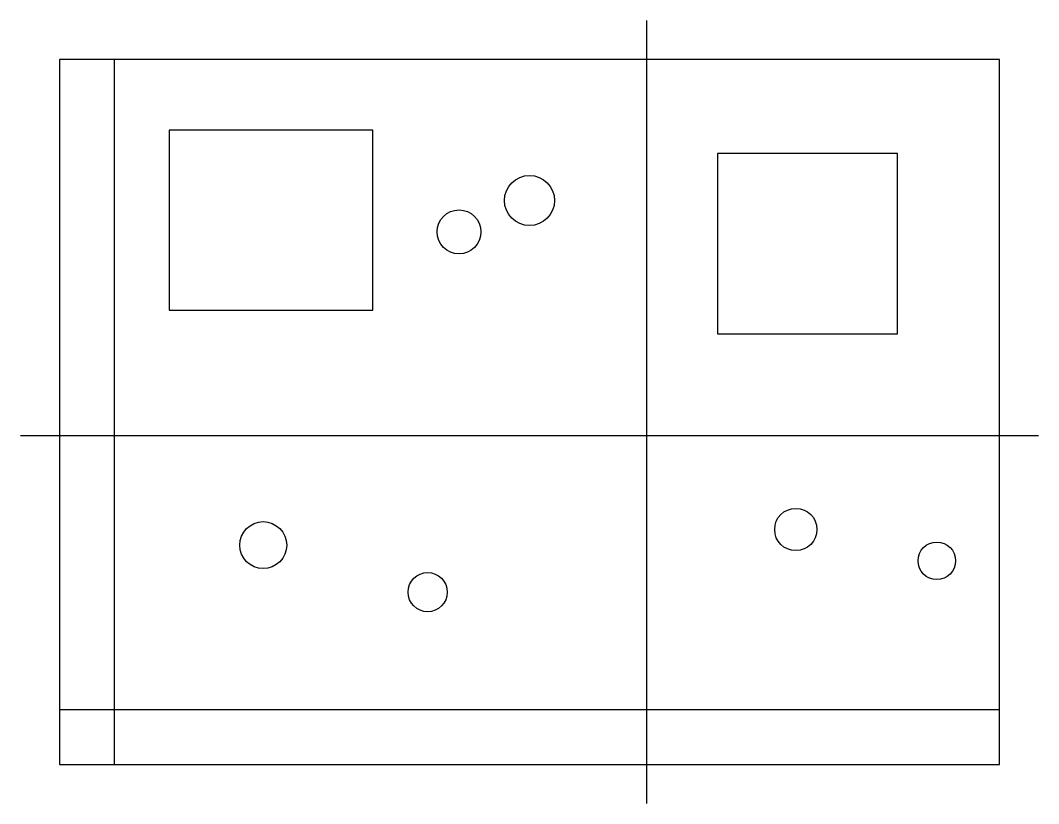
# Model space of a CAD drawing. Header units: metres. Extents: x -5 to 125, y -5 to 95.
import ezdxf

# ---------------------------------------------------------------- set-up
doc = ezdxf.new("R2010")
doc.units = ezdxf.units.M
for name, color, linetype in [('BUILDING', 8, 'Continuous'), ('GREEN_EXISTING', 94, 'Continuous'), ('ROAD', 9, 'Continuous'), ('SITE_BORDER', 3, 'Continuous'), ('UTIL_HEAT', 30, 'Continuous'), ('UTIL_WATER', 5, 'Continuous')]:
    doc.layers.add(name, color=color, linetype=linetype)

msp = doc.modelspace()

# ---------------------------------------------------------------- linework, layer by layer
at = {"layer": 'BUILDING'}
for points in [[(14, 58), (40, 58), (40, 81), (14, 81)], [(84, 55), (107, 55), (107, 78), (84, 78)]]:
    msp.add_lwpolyline(points, close=True, dxfattribs=at)
at = {"layer": 'GREEN_EXISTING'}
for centre, radius in [((60, 72), 3.2), ((51, 68), 2.8), ((94, 30), 2.7), ((26, 28), 3), ((112, 26), 2.4), ((47, 22), 2.5)]:
    msp.add_circle(centre, radius, dxfattribs=at)
at = {"layer": 'ROAD'}
for points in [[(7, 0), (7, 90)], [(0, 7), (120, 7)]]:
    msp.add_lwpolyline(points, dxfattribs=at)
at = {"layer": 'SITE_BORDER'}
msp.add_lwpolyline([(0, 0), (120, 0), (120, 90), (0, 90)], close=True, dxfattribs=at)
at = {"layer": 'UTIL_HEAT'}
msp.add_line((75, -5), (75, 95), dxfattribs=at)
at = {"layer": 'UTIL_WATER'}
msp.add_line((-5, 42), (125, 42), dxfattribs=at)

doc.saveas('drawing.dxf')
